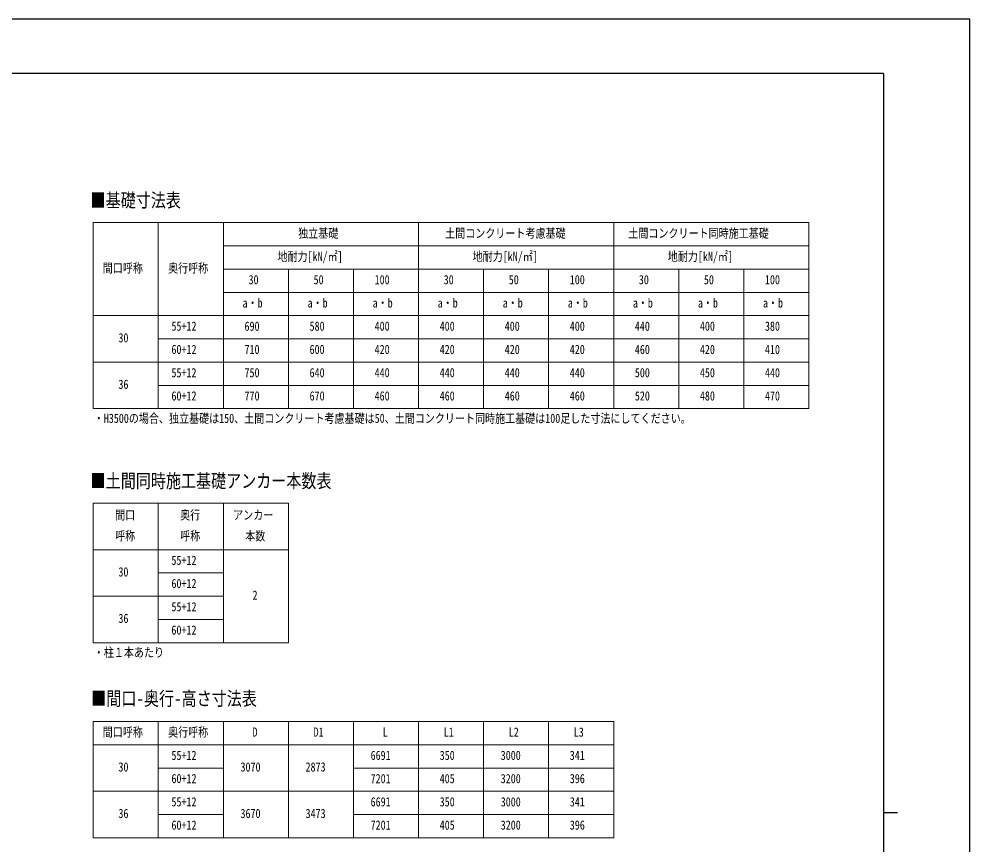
# Model space of a CAD drawing. Units: millimetres, scale not verified. Extents: x -12615 to 12615, y -8910 to 8910.
# Drawn here: x 2382 to 12615, y 26 to 8910 of the extents above; entities that cross this region are included whole.
import ezdxf
from ezdxf.enums import TextEntityAlignment as Align

# ---------------------------------------------------------------- set-up
doc = ezdxf.new("R2010")
doc.units = ezdxf.units.MM
doc.header["$LTSCALE"] = 40
doc.layers.add('0-1_TABLE1', color=7, linetype='Continuous', lineweight=18)
doc.layers.add('0-2_USER1', color=3, linetype='Continuous')
doc.layers.add('0-8_YKK_ZWAK', color=7, linetype='Continuous')
doc.styles.add('ＭＳ ゴシック', font='')
doc.styles.get('ＭＳ ゴシック').set_extended_font_data('MS Gothic')

msp = doc.modelspace()

# ---------------------------------------------------------------- linework, layer by layer
at = {"layer": '0-1_TABLE1'}
for p, q in [((3181.06, 6720), (10881.06, 6720)), ((3181.06, 6720), (3181.06, 4720)), ((3881.06, 6720), (3881.06, 4720)), ((6681.06, 6720), (6681.06, 4720)), ((8781.06, 6720), (8781.06, 4720)), ((4581.06, 6470), (10881.06, 6470)), ((4581.06, 6220), (10881.06, 6220)), ((5281.06, 6220), (5281.06, 4720)), ((5981.06, 6220), (5981.06, 4720)), ((7381.06, 6220), (7381.06, 4720)), ((8081.06, 6220), (8081.06, 4720)), ((9481.06, 6220), (9481.06, 4720)), ((10181.06, 6220), (10181.06, 4720)), ((4581.06, 5970), (10881.06, 5970)), ((3881.06, 5470), (10881.06, 5470)), ((3181.06, 5220), (10881.06, 5220)), ((3881.06, 4970), (10881.06, 4970)), ((3181.06, 3702), (5281.06, 3702)), ((3181.06, 3702), (3181.06, 2202)), ((3881.06, 3702), (3881.06, 2202)), ((4581.06, 3702), (4581.06, 2202)), ((5281.06, 3702), (5281.06, 2202)), ((3181.06, 3202), (5281.06, 3202)), ((3881.06, 2952), (4581.06, 2952)), ((3181.06, 2702), (4581.06, 2702)), ((3881.06, 2452), (4581.06, 2452)), ((3181.06, 1354), (8781.06, 1354)), ((3181.06, 1354), (3181.06, 104)), ((3881.06, 1354), (3881.06, 104)), ((4581.06, 1354), (4581.06, 104)), ((5281.06, 1354), (5281.06, 104)), ((5981.06, 1354), (5981.06, 104)), ((6681.06, 1354), (6681.06, 104)), ((7381.06, 1354), (7381.06, 104)), ((8081.06, 1354), (8081.06, 104)), ((8781.06, 1354), (8781.06, 104)), ((3181.06, 1104), (8781.06, 1104)), ((3881.06, 854), (4581.06, 854)), ((5981.06, 854), (8781.06, 854)), ((3181.06, 604), (8781.06, 604)), ((3881.06, 354), (4581.06, 354)), ((5981.06, 354), (8781.06, 354)), ((3181.06, 104), (8781.06, 104))]:
    msp.add_line(p, q, dxfattribs=at)
for points in [[(4581.06, 6720), (4581.06, 5470), (4581.06, 5220), (4581.06, 4970), (4581.06, 4720)], [(10881.06, 6720), (10881.06, 6220), (10881.06, 4720)], [(3181.06, 5720), (3881.06, 5720), (4581.06, 5720), (10881.06, 5720)], [(3181.06, 4720), (3881.06, 4720), (10881.06, 4720)], [(3181.06, 2202), (3881.06, 2202), (4581.06, 2202), (5281.06, 2202)]]:
    msp.add_lwpolyline(points, dxfattribs=at)
at = {"layer": '0-8_YKK_ZWAK'}
for p, q in [((11685.06, 8325), (-11714.94, 8325)), ((11685.06, 8325), (11685.06, -7575)), ((11685.06, 375), (11835.06, 375))]:
    msp.add_line(p, q, dxfattribs=at)
msp.add_lwpolyline([(-12615, -8910), (12615, -8910), (12615, 8910), (-12615, 8910)], close=True, dxfattribs=at)

# ---------------------------------------------------------------- texts
at = {"layer": '0-1_TABLE1', "style": 'ＭＳ ゴシック', "width": 0.8}
for s, p in [('独立基礎', (5386.26, 6527.5)), ('土間コンクリート考慮基礎', (6967.86, 6527.5)), ('土間コンクリート同時施工基礎', (8938.26, 6527.5)), ('地耐力[kN/㎡]', (5163.06, 6277.5)), ('地耐力[kN/㎡]', (7263.06, 6277.5)), ('地耐力[kN/㎡]', (9363.06, 6277.5)), ('間口呼称', (3282.66, 6152.5)), ('奥行呼称', (3986.26, 6152.5)), ('30', (4851.86, 6027.5)), ('50', (5551.86, 6027.5)), ('100', (6208.66, 6027.5)), ('30', (6951.86, 6027.5)), ('50', (7651.86, 6027.5)), ('100', (8308.66, 6027.5)), ('30', (9051.86, 6027.5)), ('50', (9751.86, 6027.5)), ('100', (10408.66, 6027.5)), ('a・b', (4787.06, 5777.5)), ('a・b', (5487.06, 5777.5)), ('a・b', (6187.06, 5777.5)), ('a・b', (6887.06, 5777.5)), ('a・b', (7587.06, 5777.5)), ('a・b', (8287.06, 5777.5)), ('a・b', (8987.06, 5777.5)), ('a・b', (9687.06, 5777.5)), ('a・b', (10387.06, 5777.5)), ('55+12', (4022.26, 5527.5)), ('690', (4808.66, 5527.5)), ('580', (5508.66, 5527.5)), ('400', (6208.66, 5527.5)), ('400', (6908.66, 5527.5)), ('400', (7608.66, 5527.5)), ('400', (8308.66, 5527.5)), ('440', (9008.66, 5527.5)), ('400', (9708.66, 5527.5)), ('380', (10408.66, 5527.5)), ('30', (3451.86, 5402.5)), ('60+12', (4022.26, 5277.5)), ('710', (4808.66, 5277.5)), ('600', (5508.66, 5277.5)), ('420', (6208.66, 5277.5)), ('420', (6908.66, 5277.5)), ('420', (7608.66, 5277.5)), ('420', (8308.66, 5277.5)), ('460', (9008.66, 5277.5)), ('420', (9708.66, 5277.5)), ('410', (10408.66, 5277.5)), ('55+12', (4022.26, 5027.5)), ('750', (4808.66, 5027.5)), ('640', (5508.66, 5027.5)), ('440', (6208.66, 5027.5)), ('440', (6908.66, 5027.5)), ('440', (7608.66, 5027.5)), ('440', (8308.66, 5027.5)), ('500', (9008.66, 5027.5)), ('450', (9708.66, 5027.5)), ('440', (10408.66, 5027.5)), ('36', (3451.86, 4902.5)), ('60+12', (4022.26, 4777.5)), ('770', (4808.66, 4777.5)), ('670', (5508.66, 4777.5)), ('460', (6208.66, 4777.5)), ('460', (6908.66, 4777.5)), ('460', (7608.66, 4777.5)), ('460', (8308.66, 4777.5)), ('520', (9008.66, 4777.5)), ('480', (9708.66, 4777.5)), ('470', (10408.66, 4777.5)), ('間口', (3415.86, 3497)), ('奥行', (4115.86, 3497)), ('アンカー', (4686.26, 3497)), ('呼称', (3415.86, 3272)), ('呼称', (4115.86, 3272)), ('本数', (4815.86, 3272)), ('55+12', (4022.26, 3009.5)), ('30', (3451.86, 2884.5)), ('60+12', (4022.26, 2759.5)), ('2', (4895.06, 2634.5)), ('55+12', (4022.26, 2509.5)), ('36', (3451.86, 2384.5)), ('60+12', (4022.26, 2259.5)), ('間口呼称', (3282.66, 1161.5)), ('奥行呼称', (3986.26, 1161.5)), ('D', (4895.06, 1161.5)), ('D1', (5551.86, 1161.5)), ('L', (6295.06, 1161.5)), ('L1', (6951.86, 1161.5)), ('L2', (7651.86, 1161.5)), ('L3', (8351.86, 1161.5)), ('55+12', (4022.26, 911.5)), ('6691', (6165.46, 911.5)), ('350', (6908.66, 911.5)), ('3000', (7565.46, 911.5)), ('341', (8308.66, 911.5)), ('30', (3451.86, 786.5)), ('3070', (4765.46, 786.5)), ('2873', (5465.46, 786.5)), ('60+12', (4022.26, 661.5)), ('7201', (6165.46, 661.5)), ('405', (6908.66, 661.5)), ('3200', (7565.46, 661.5)), ('396', (8308.66, 661.5)), ('55+12', (4022.26, 411.5)), ('6691', (6165.46, 411.5)), ('350', (6908.66, 411.5)), ('3000', (7565.46, 411.5)), ('341', (8308.66, 411.5)), ('36', (3451.86, 286.5)), ('3670', (4765.46, 286.5)), ('3473', (5465.46, 286.5)), ('60+12', (4022.26, 161.5)), ('7201', (6165.46, 161.5)), ('405', (6908.66, 161.5)), ('3200', (7565.46, 161.5)), ('396', (8308.66, 161.5))]:
    msp.add_text(s, height=98.97, dxfattribs=at).set_placement(p, align=Align.BOTTOM_LEFT)
at = {"layer": '0-2_USER1', "style": 'ＭＳ ゴシック', "width": 0.8}
for s, height, p in [('■基礎寸法表', 148.5, (3152.12, 6841.96)), ('・H3500の場合、独立基礎は150、土間コンクリート考慮基礎は50、土間コンクリート同時施工基礎は100足した寸法にしてください。', 98.97, (3186.23, 4536.5)), ('■土間同時施工基礎アンカー本数表', 148.5, (3152.12, 3823.96)), ('・柱１本あたり', 98.97, (3186.23, 2018.5)), ('■間口-奥行-高さ寸法表', 148.5, (3159.46, 1482.71))]:
    msp.add_text(s, height=height, dxfattribs=at).set_placement(p, align=Align.BOTTOM_LEFT)

doc.saveas('drawing.dxf')
